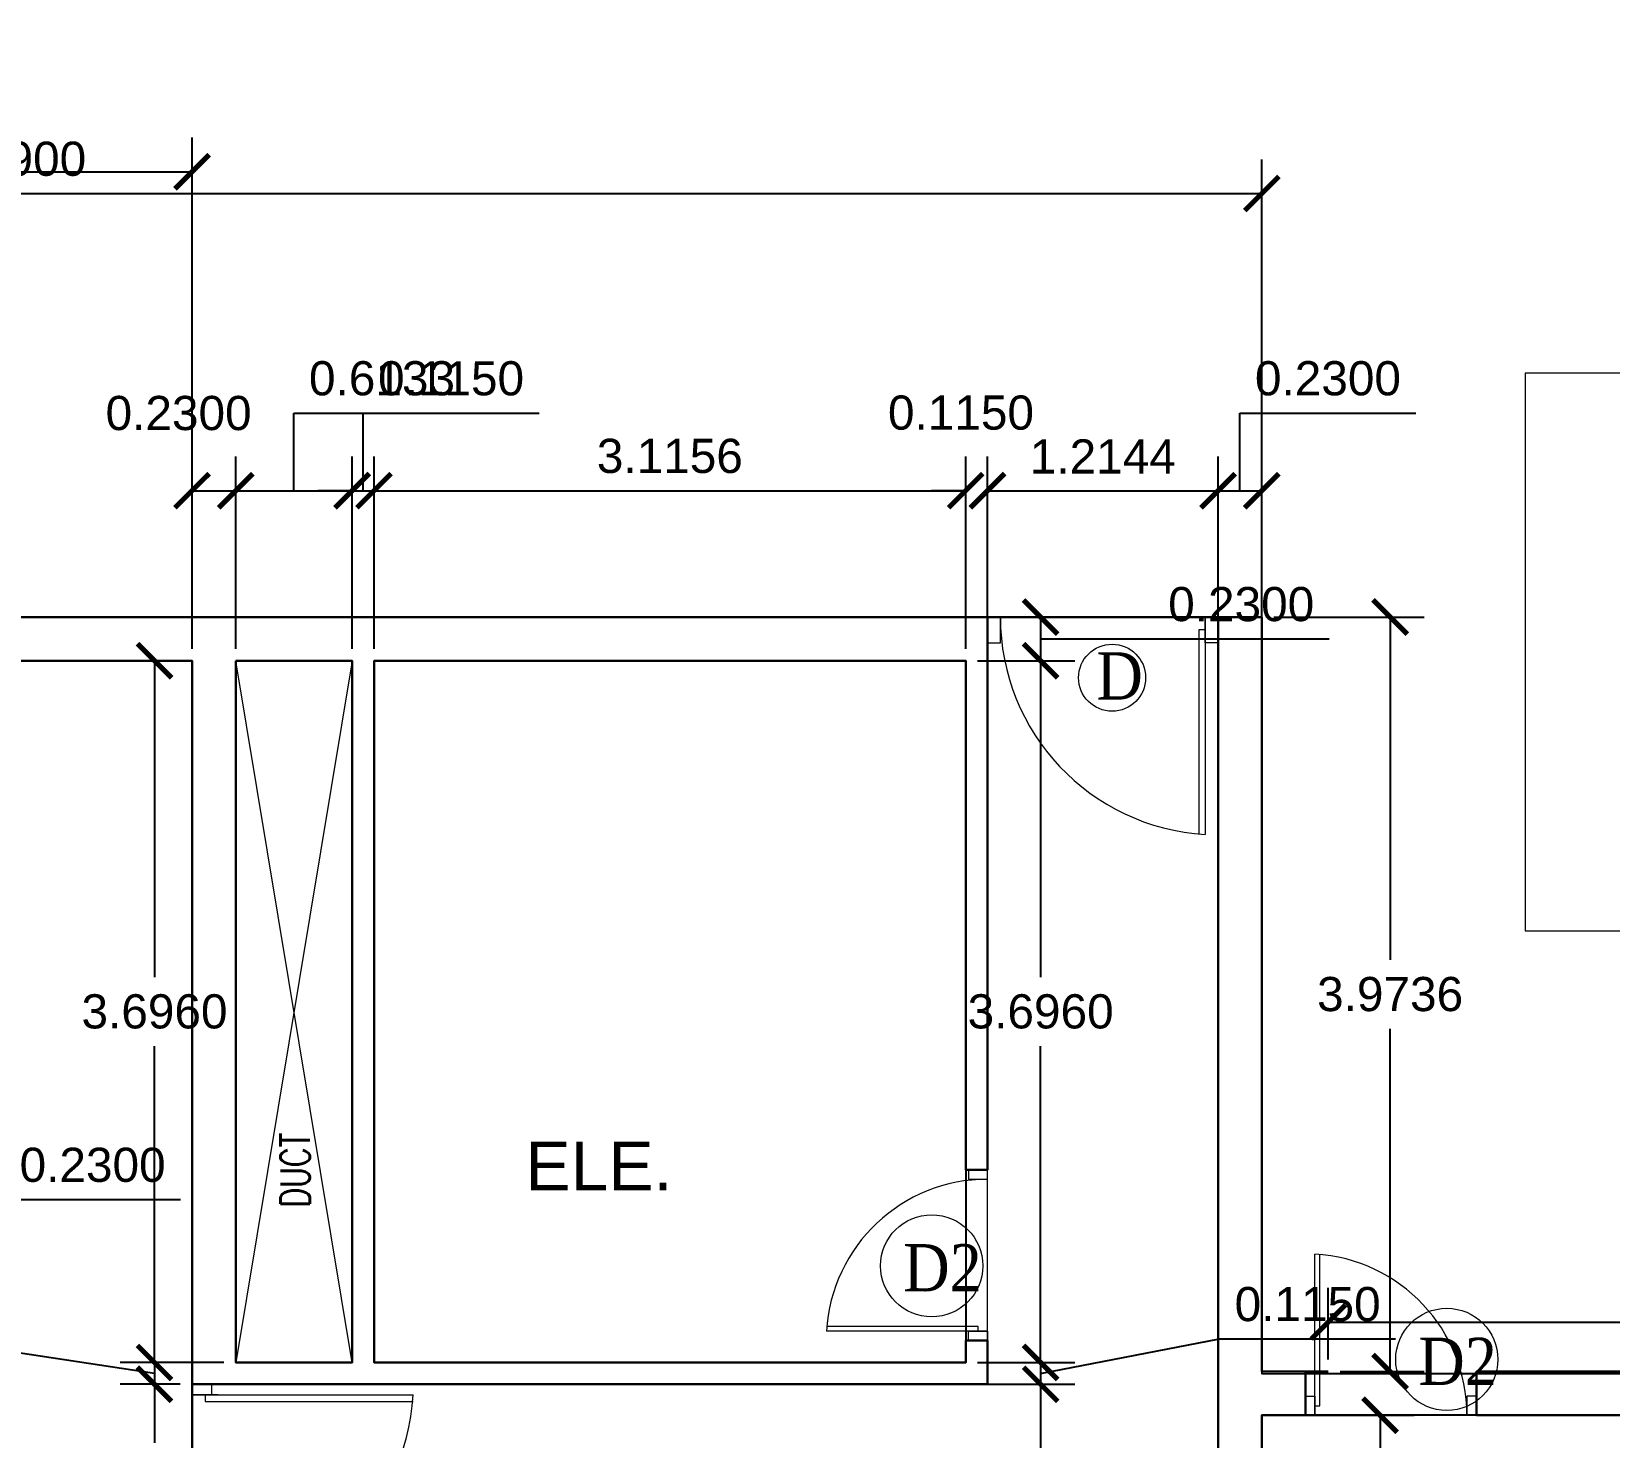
# Model space of a CAD drawing. Header units: metres. Extents: x -1560916 to -1560612, y 43591 to 43809.
# Drawn here: x -1560774.12 to -1560765.81, y 43697.25 to 43704.66 of the extents above; entities that cross this region are included whole.
import ezdxf

# ---------------------------------------------------------------- set-up
doc = ezdxf.new("R2010")
doc.units = ezdxf.units.M
doc.header["$LTSCALE"] = 750
doc.header["$MEASUREMENT"] = 0
doc.header["$PDMODE"] = 35
doc.header["$PDSIZE"] = 50
doc.linetypes.add('HIDDEN2', pattern=[0.1875, 0.125, -0.0625])
doc.layers.get('0').update_dxf_attribs({"lineweight": 5})
doc.layers.get('Defpoints').update_dxf_attribs({"lineweight": 0})
for name, color, linetype, lineweight in [('AR_DIM WRK', 3, 'Continuous', 13), ('AR_DOOR', 32, 'Continuous', 9), ('BLK_1_FLR_1_DRINKING_WATER', 7, 'Continuous', 5), ('ED', 30, 'Continuous', 0), ('hatch', 250, 'Continuous', 5), ('TEXT', 2, 'Continuous', 20), ('TWO WHEELER', 8, 'Continuous', 13), ('wall', 7, 'Continuous', 30)]:
    doc.layers.add(name, color=color, linetype=linetype, lineweight=lineweight)
for name, color, linetype in [('BLK_1_FLR_1_AC_ROOM_1', 117, 'Continuous'), ('BLK_1_FLR_1_BLT_UP_AREA_DEDUCT', 1, 'Continuous'), ('BLK_1_FLR_1_CARPET_AREA', 10, 'Continuous'), ('BLK_1_FLR_1_REGULAR_ROOM_1', 117, 'Continuous'), ('BLK_1_FLR_1_REGULAR_ROOM_2', 117, 'Continuous'), ('GRID1', 8, 'Continuous')]:
    doc.layers.add(name, color=color, linetype=linetype)
doc.styles.add('ROMANS', font='romans__.ttf', dxfattribs={"width": 0.75})
doc.styles.add('RS', font='times.ttf', dxfattribs={"width": 0.75})
doc.styles.add('RS1', font='romans.shx', dxfattribs={"width": 0.75})
doc.styles.get("Standard").update_dxf_attribs({"font": 'arial.ttf'})
doc.dimstyles.new('DIM-100', dxfattribs={"dimtxt": 200, "dimasz": 100, "dimexe": 25, "dimexo": 25, "dimgap": 35, "dimtad": 1, "dimdec": 0, "dimrnd": 5, "dimzin": 0, "dimdsep": 46, "dimtxsty": 'RS1', "dimblk": 'ARCHTICK', "dimcen": 100, "dimdle": 25, "dimclrd": 8, "dimclre": 8, "dimclrt": 4, "dimadec": 0, "dimazin": 0, "dimtfac": 0.5, "dimtdec": 0, "dimtmove": 1, "dimatfit": 0, "dimfxl": 75, "dimfrac": 1, "dimtolj": 1, "dimtzin": 0, "dimarcsym": 2})
doc.dimstyles.get("Standard").update_dxf_attribs({"dimtxt": 0.18, "dimasz": 0.18, "dimexe": 0.18, "dimexo": 0.0625, "dimgap": 0.09, "dimtad": 1, "dimtih": 1, "dimtoh": 1, "dimdec": 4, "dimzin": 0, "dimdsep": 46, "dimtxsty": 'Standard', "dimblk": 'ARCHTICK', "dimcen": 0.09, "dimadec": 0, "dimazin": 0, "dimtfac": 1, "dimtdec": 4, "dimtofl": 0, "dimtmove": 0, "dimatfit": 3, "dimldrblk": 'ARCHTICK', "dimfxl": 1, "dimtolj": 1, "dimtzin": 0, "dimarcsym": 0})

# ---------------------------------------------------------------- blocks, each defined once
blk = doc.blocks.new('D2')
at = {"layer": 'AR_DOOR', "ltscale": 20}
for p, q in [((148052, 37102), (148152, 37102)), ((148052, 37052), (148052, 37102)), ((148052, 37102), (148052, 36202)), ((148152, 37102), (148152, 37052)), ((148152, 37052), (148052, 37052)), ((148052, 37052), (148900.5, 37052)), ((148102, 37052), (148102, 37027)), ((148102, 37027), (148900.5, 37027)), ((148152, 36252), (148052, 36252)), ((148152, 36202), (148152, 36252)), ((148052, 36202), (148152, 36202))]:
    blk.add_line(p, q, dxfattribs=at)
blk.add_arc((148052, 37102), 850, 270, 356.62771, dxfattribs=at)
blk = doc.blocks.new('_ArchTick')
at = {"color": 0, "linetype": 'ByBlock', "const_width": 0.15}
blk.add_lwpolyline([(-0.5, -0.5), (0.5, 0.5)], dxfattribs=at)
blk = doc.blocks.new('*D182')
at = {"layer": 'Defpoints', "color": 0, "transparency": 16777216}
for p in [(-1560773.2733, 43703.9212), (-1560780.7, 43701.3456), (-1560773.2733, 43701.3456)]:
    blk.add_point(p, dxfattribs=at)
at = {"layer": 'ED', "color": 0, "lineweight": -2, "transparency": 16777216}
for p, q in [((-1560780.7, 43701.4081), (-1560780.7, 43704.1012)), ((-1560773.2733, 43701.4081), (-1560773.2733, 43704.1012)), ((-1560780.7, 43703.9212), (-1560773.2733, 43703.9212))]:
    blk.add_line(p, q, dxfattribs=at)
at = {"layer": 'ED', "color": 0, "lineweight": -2, "transparency": 16777216, "xscale": 0.18, "yscale": 0.18, "zscale": 0.18, "rotation": 180}
blk.add_blockref('_ArchTick', (-1560780.7, 43703.9212), dxfattribs=at)
at = {"layer": 'ED', "color": 0, "lineweight": -2, "transparency": 16777216, "xscale": 0.18, "yscale": 0.18, "zscale": 0.18}
blk.add_blockref('_ArchTick', (-1560773.2733, 43703.9212), dxfattribs=at)
at = {"layer": 'ED', "color": 0, "transparency": 16777216, "insert": (-1560776.9867, 43704.1031), "char_height": 0.18, "attachment_point": 5}
blk.add_mtext('\\A1;7.4267', dxfattribs=at)
blk = doc.blocks.new('*D183')
at = {"layer": 'Defpoints', "color": 0, "transparency": 16777216}
for p in [(-1560773.0433, 43702.2412), (-1560773.2733, 43701.3456), (-1560773.0433, 43701.3456)]:
    blk.add_point(p, dxfattribs=at)
at = {"layer": 'ED', "color": 0, "lineweight": -2, "transparency": 16777216}
for p, q in [((-1560773.2733, 43701.4081), (-1560773.2733, 43702.4212)), ((-1560773.0433, 43701.4081), (-1560773.0433, 43702.4212)), ((-1560773.2733, 43702.2412), (-1560773.0433, 43702.2412))]:
    blk.add_line(p, q, dxfattribs=at)
at = {"layer": 'ED', "color": 0, "lineweight": -2, "transparency": 16777216, "xscale": 0.18, "yscale": 0.18, "zscale": 0.18, "rotation": 180}
blk.add_blockref('_ArchTick', (-1560773.2733, 43702.2412), dxfattribs=at)
at = {"layer": 'ED', "color": 0, "lineweight": -2, "transparency": 16777216, "xscale": 0.18, "yscale": 0.18, "zscale": 0.18}
blk.add_blockref('_ArchTick', (-1560773.0433, 43702.2412), dxfattribs=at)
at = {"layer": 'ED', "color": 0, "transparency": 16777216, "insert": (-1560773.344, 43702.6491), "char_height": 0.18, "attachment_point": 5}
blk.add_mtext('\\A1;0.2300', dxfattribs=at)
blk = doc.blocks.new('*D184')
at = {"layer": 'Defpoints', "color": 0, "transparency": 16777216}
for p in [(-1560772.43, 43702.2412), (-1560773.0433, 43701.3456), (-1560772.43, 43701.3456)]:
    blk.add_point(p, dxfattribs=at)
at = {"layer": 'ED', "color": 0, "lineweight": -2, "transparency": 16777216}
for p, q in [((-1560772.7367, 43702.2412), (-1560772.7367, 43702.6502)), ((-1560772.7367, 43702.6502), (-1560771.8094, 43702.6502)), ((-1560773.0433, 43701.4081), (-1560773.0433, 43702.4212)), ((-1560772.43, 43701.4081), (-1560772.43, 43702.4212)), ((-1560773.0433, 43702.2412), (-1560772.43, 43702.2412))]:
    blk.add_line(p, q, dxfattribs=at)
at = {"layer": 'ED', "color": 0, "lineweight": -2, "transparency": 16777216, "xscale": 0.18, "yscale": 0.18, "zscale": 0.18, "rotation": 180}
blk.add_blockref('_ArchTick', (-1560773.0433, 43702.2412), dxfattribs=at)
at = {"layer": 'ED', "color": 0, "lineweight": -2, "transparency": 16777216, "xscale": 0.18, "yscale": 0.18, "zscale": 0.18}
blk.add_blockref('_ArchTick', (-1560772.43, 43702.2412), dxfattribs=at)
at = {"layer": 'ED', "color": 0, "transparency": 16777216, "insert": (-1560772.273, 43702.8321), "char_height": 0.18, "attachment_point": 5}
blk.add_mtext('\\A1;0.6133', dxfattribs=at)
blk = doc.blocks.new('*D185')
at = {"layer": 'Defpoints', "color": 0, "transparency": 16777216}
for p in [(-1560772.315, 43702.2412), (-1560772.43, 43701.3456), (-1560772.315, 43701.3456)]:
    blk.add_point(p, dxfattribs=at)
at = {"layer": 'ED', "color": 0, "lineweight": -2, "transparency": 16777216}
for p, q in [((-1560772.3725, 43702.2412), (-1560772.3725, 43702.65)), ((-1560772.3725, 43702.65), (-1560771.4458, 43702.65)), ((-1560772.43, 43701.4081), (-1560772.43, 43702.4212)), ((-1560772.315, 43701.4081), (-1560772.315, 43702.4212)), ((-1560772.43, 43702.2412), (-1560772.61, 43702.2412)), ((-1560772.43, 43702.2412), (-1560772.315, 43702.2412)), ((-1560772.315, 43702.2412), (-1560772.135, 43702.2412))]:
    blk.add_line(p, q, dxfattribs=at)
at = {"layer": 'ED', "color": 0, "lineweight": -2, "transparency": 16777216, "xscale": 0.18, "yscale": 0.18, "zscale": 0.18}
blk.add_blockref('_ArchTick', (-1560772.43, 43702.2412), dxfattribs=at)
at = {"layer": 'ED', "color": 0, "lineweight": -2, "transparency": 16777216, "xscale": 0.18, "yscale": 0.18, "zscale": 0.18, "rotation": 180}
blk.add_blockref('_ArchTick', (-1560772.315, 43702.2412), dxfattribs=at)
at = {"layer": 'ED', "color": 0, "transparency": 16777216, "insert": (-1560771.9092, 43702.8319), "char_height": 0.18, "attachment_point": 5}
blk.add_mtext('\\A1;0.1150', dxfattribs=at)
blk = doc.blocks.new('*D186')
at = {"layer": 'Defpoints', "color": 0, "transparency": 16777216}
for p in [(-1560769.1994, 43702.2412), (-1560772.315, 43701.3456), (-1560769.1994, 43701.3456)]:
    blk.add_point(p, dxfattribs=at)
at = {"layer": 'ED', "color": 0, "lineweight": -2, "transparency": 16777216}
for p, q in [((-1560772.315, 43701.4081), (-1560772.315, 43702.4212)), ((-1560769.1994, 43701.4081), (-1560769.1994, 43702.4212)), ((-1560772.315, 43702.2412), (-1560769.1994, 43702.2412))]:
    blk.add_line(p, q, dxfattribs=at)
at = {"layer": 'ED', "color": 0, "lineweight": -2, "transparency": 16777216, "xscale": 0.18, "yscale": 0.18, "zscale": 0.18, "rotation": 180}
blk.add_blockref('_ArchTick', (-1560772.315, 43702.2412), dxfattribs=at)
at = {"layer": 'ED', "color": 0, "lineweight": -2, "transparency": 16777216, "xscale": 0.18, "yscale": 0.18, "zscale": 0.18}
blk.add_blockref('_ArchTick', (-1560769.1994, 43702.2412), dxfattribs=at)
at = {"layer": 'ED', "color": 0, "transparency": 16777216, "insert": (-1560770.7572, 43702.4232), "char_height": 0.18, "attachment_point": 5}
blk.add_mtext('\\A1;3.1156', dxfattribs=at)
blk = doc.blocks.new('*D187')
at = {"layer": 'Defpoints', "color": 0, "transparency": 16777216}
for p in [(-1560769.0844, 43702.2412), (-1560769.1994, 43701.3456), (-1560769.0844, 43701.3456)]:
    blk.add_point(p, dxfattribs=at)
at = {"layer": 'ED', "color": 0, "lineweight": -2, "transparency": 16777216}
for p, q in [((-1560769.1994, 43701.4081), (-1560769.1994, 43702.4212)), ((-1560769.0844, 43701.4081), (-1560769.0844, 43702.4212)), ((-1560769.1994, 43702.2412), (-1560769.3794, 43702.2412)), ((-1560769.0844, 43702.2412), (-1560768.9044, 43702.2412))]:
    blk.add_line(p, q, dxfattribs=at)
at = {"layer": 'ED', "color": 0, "lineweight": -2, "transparency": 16777216, "xscale": 0.18, "yscale": 0.18, "zscale": 0.18}
blk.add_blockref('_ArchTick', (-1560769.1994, 43702.2412), dxfattribs=at)
at = {"layer": 'ED', "color": 0, "lineweight": -2, "transparency": 16777216, "xscale": 0.18, "yscale": 0.18, "zscale": 0.18, "rotation": 180}
blk.add_blockref('_ArchTick', (-1560769.0844, 43702.2412), dxfattribs=at)
at = {"layer": 'ED', "color": 0, "transparency": 16777216, "insert": (-1560769.2242, 43702.6514), "char_height": 0.18, "attachment_point": 5}
blk.add_mtext('\\A1;0.1150', dxfattribs=at)
blk = doc.blocks.new('*D188')
at = {"layer": 'Defpoints', "color": 0, "transparency": 16777216}
for p in [(-1560767.87, 43702.2412), (-1560769.0844, 43701.3456), (-1560767.87, 43701.3456)]:
    blk.add_point(p, dxfattribs=at)
at = {"layer": 'ED', "color": 0, "lineweight": -2, "transparency": 16777216}
for p, q in [((-1560769.0844, 43701.4081), (-1560769.0844, 43702.4212)), ((-1560767.87, 43701.4081), (-1560767.87, 43702.4212)), ((-1560769.0844, 43702.2412), (-1560767.87, 43702.2412))]:
    blk.add_line(p, q, dxfattribs=at)
at = {"layer": 'ED', "color": 0, "lineweight": -2, "transparency": 16777216, "xscale": 0.18, "yscale": 0.18, "zscale": 0.18, "rotation": 180}
blk.add_blockref('_ArchTick', (-1560769.0844, 43702.2412), dxfattribs=at)
at = {"layer": 'ED', "color": 0, "lineweight": -2, "transparency": 16777216, "xscale": 0.18, "yscale": 0.18, "zscale": 0.18}
blk.add_blockref('_ArchTick', (-1560767.87, 43702.2412), dxfattribs=at)
at = {"layer": 'ED', "color": 0, "transparency": 16777216, "insert": (-1560768.4772, 43702.4216), "char_height": 0.18, "attachment_point": 5}
blk.add_mtext('\\A1;1.2144', dxfattribs=at)
blk = doc.blocks.new('*D189')
at = {"layer": 'Defpoints', "color": 0, "transparency": 16777216}
for p in [(-1560767.64, 43702.2412), (-1560767.64, 43701.5756), (-1560767.87, 43701.3456)]:
    blk.add_point(p, dxfattribs=at)
at = {"layer": 'ED', "color": 0, "lineweight": -2, "transparency": 16777216}
for p, q in [((-1560767.755, 43702.2412), (-1560767.755, 43702.6502)), ((-1560767.755, 43702.6502), (-1560766.8283, 43702.6502)), ((-1560767.87, 43701.4081), (-1560767.87, 43702.4212)), ((-1560767.64, 43701.6381), (-1560767.64, 43702.4212)), ((-1560767.87, 43702.2412), (-1560767.64, 43702.2412))]:
    blk.add_line(p, q, dxfattribs=at)
at = {"layer": 'ED', "color": 0, "lineweight": -2, "transparency": 16777216, "xscale": 0.18, "yscale": 0.18, "zscale": 0.18, "rotation": 180}
blk.add_blockref('_ArchTick', (-1560767.87, 43702.2412), dxfattribs=at)
at = {"layer": 'ED', "color": 0, "lineweight": -2, "transparency": 16777216, "xscale": 0.18, "yscale": 0.18, "zscale": 0.18}
blk.add_blockref('_ArchTick', (-1560767.64, 43702.2412), dxfattribs=at)
at = {"layer": 'ED', "color": 0, "transparency": 16777216, "insert": (-1560767.2917, 43702.8321), "char_height": 0.18, "attachment_point": 5}
blk.add_mtext('\\A1;0.2300', dxfattribs=at)
blk = doc.blocks.new('*D190')
at = {"layer": 'Defpoints', "color": 0, "transparency": 16777216}
for p in [(-1560767.64, 43703.8062), (-1560780.93, 43701.4606), (-1560767.64, 43701.4606)]:
    blk.add_point(p, dxfattribs=at)
at = {"layer": 'ED', "color": 0, "lineweight": -2, "transparency": 16777216}
for p, q in [((-1560780.93, 43701.5231), (-1560780.93, 43703.9862)), ((-1560767.64, 43701.5231), (-1560767.64, 43703.9862)), ((-1560780.93, 43703.8062), (-1560767.64, 43703.8062))]:
    blk.add_line(p, q, dxfattribs=at)
at = {"layer": 'ED', "color": 0, "lineweight": -2, "transparency": 16777216, "xscale": 0.18, "yscale": 0.18, "zscale": 0.18, "rotation": 180}
blk.add_blockref('_ArchTick', (-1560780.93, 43703.8062), dxfattribs=at)
at = {"layer": 'ED', "color": 0, "lineweight": -2, "transparency": 16777216, "xscale": 0.18, "yscale": 0.18, "zscale": 0.18}
blk.add_blockref('_ArchTick', (-1560767.64, 43703.8062), dxfattribs=at)
at = {"layer": 'ED', "color": 0, "transparency": 16777216, "insert": (-1560774.285, 43703.9881), "char_height": 0.18, "attachment_point": 5}
blk.add_mtext('\\A1;13.2900', dxfattribs=at)
blk = doc.blocks.new('*D250')
at = {"layer": 'Defpoints', "color": 0, "transparency": 16777216}
for p in [(-1560767.64, 43701.5756), (-1560767.29, 43697.602), (-1560766.9644, 43697.602)]:
    blk.add_point(p, dxfattribs=at)
at = {"layer": 'ED', "color": 0, "lineweight": -2, "transparency": 16777216}
for p, q in [((-1560767.5775, 43701.5756), (-1560766.7844, 43701.5756)), ((-1560766.9644, 43701.5756), (-1560766.9644, 43699.7708)), ((-1560766.9644, 43697.602), (-1560766.9644, 43699.4069)), ((-1560767.2275, 43697.602), (-1560766.7844, 43697.602))]:
    blk.add_line(p, q, dxfattribs=at)
at = {"layer": 'ED', "color": 0, "lineweight": -2, "transparency": 16777216, "xscale": 0.18, "yscale": 0.18, "zscale": 0.18}
for p, rotation in [((-1560766.9644, 43701.5756), 90), ((-1560766.9644, 43697.602), 270)]:
    blk.add_blockref('_ArchTick', p, dxfattribs=dict(at, rotation=rotation))
at = {"layer": 'ED', "color": 0, "transparency": 16777216, "insert": (-1560766.9644, 43699.5888), "char_height": 0.18, "attachment_point": 5}
blk.add_mtext('\\A1;3.9736', dxfattribs=at)
blk = doc.blocks.new('*D251')
at = {"layer": 'Defpoints', "color": 0, "transparency": 16777216}
for p in [(-1560762.8937, 43697.8627), (-1560767.29, 43697.602), (-1560762.8937, 43697.602)]:
    blk.add_point(p, dxfattribs=at)
at = {"layer": 'ED', "color": 0, "lineweight": -2, "transparency": 16777216}
for p, q in [((-1560767.29, 43697.6645), (-1560767.29, 43698.0427)), ((-1560762.8937, 43697.6645), (-1560762.8937, 43698.0427)), ((-1560767.29, 43697.8627), (-1560762.8937, 43697.8627))]:
    blk.add_line(p, q, dxfattribs=at)
at = {"layer": 'ED', "color": 0, "lineweight": -2, "transparency": 16777216, "xscale": 0.18, "yscale": 0.18, "zscale": 0.18, "rotation": 180}
blk.add_blockref('_ArchTick', (-1560767.29, 43697.8627), dxfattribs=at)
at = {"layer": 'ED', "color": 0, "lineweight": -2, "transparency": 16777216, "xscale": 0.18, "yscale": 0.18, "zscale": 0.18}
blk.add_blockref('_ArchTick', (-1560762.8937, 43697.8627), dxfattribs=at)
at = {"layer": 'ED', "color": 0, "transparency": 16777216, "insert": (-1560765.0919, 43698.0446), "char_height": 0.18, "attachment_point": 5}
blk.add_mtext('\\A1;4.3962', dxfattribs=at)
blk = doc.blocks.new('*D270')
at = {"layer": 'Defpoints', "color": 0, "transparency": 16777216}
for p in [(-1560775.1467, 43698.6226), (-1560774.853, 43698.6226), (-1560775.3767, 43698.3926)]:
    blk.add_point(p, dxfattribs=at)
at = {"layer": 'ED', "color": 0, "lineweight": -2, "transparency": 16777216}
for p, q in [((-1560775.0842, 43698.6226), (-1560774.673, 43698.6226)), ((-1560774.853, 43698.3926), (-1560774.853, 43698.6226)), ((-1560774.853, 43698.5076), (-1560774.2601, 43698.5076)), ((-1560774.2601, 43698.5076), (-1560773.3335, 43698.5076)), ((-1560775.3142, 43698.3926), (-1560774.673, 43698.3926))]:
    blk.add_line(p, q, dxfattribs=at)
at = {"layer": 'ED', "color": 0, "lineweight": -2, "transparency": 16777216, "xscale": 0.18, "yscale": 0.18, "zscale": 0.18}
for p, rotation in [((-1560774.853, 43698.6226), 90), ((-1560774.853, 43698.3926), 270)]:
    blk.add_blockref('_ArchTick', p, dxfattribs=dict(at, rotation=rotation))
at = {"layer": 'ED', "color": 0, "transparency": 16777216, "insert": (-1560773.7968, 43698.6895), "char_height": 0.18, "attachment_point": 5}
blk.add_mtext('\\A1;0.2300', dxfattribs=at)
blk = doc.blocks.new('*D277')
at = {"layer": 'Defpoints', "color": 0, "transparency": 16777216}
for p in [(-1560773.2733, 43701.3456), (-1560773.4709, 43697.6496), (-1560773.0433, 43697.6496)]:
    blk.add_point(p, dxfattribs=at)
at = {"layer": 'ED', "color": 0, "lineweight": -2, "transparency": 16777216}
for p, q in [((-1560773.3358, 43701.3456), (-1560773.6509, 43701.3456)), ((-1560773.4709, 43701.3456), (-1560773.4709, 43699.6796)), ((-1560773.4709, 43697.6496), (-1560773.4709, 43699.3156)), ((-1560773.1058, 43697.6496), (-1560773.6509, 43697.6496))]:
    blk.add_line(p, q, dxfattribs=at)
at = {"layer": 'ED', "color": 0, "lineweight": -2, "transparency": 16777216, "xscale": 0.18, "yscale": 0.18, "zscale": 0.18}
for p, rotation in [((-1560773.4709, 43701.3456), 90), ((-1560773.4709, 43697.6496), 270)]:
    blk.add_blockref('_ArchTick', p, dxfattribs=dict(at, rotation=rotation))
at = {"layer": 'ED', "color": 0, "transparency": 16777216, "insert": (-1560773.4709, 43699.4976), "char_height": 0.18, "attachment_point": 5}
blk.add_mtext('\\A1;3.6960', dxfattribs=at)
blk = doc.blocks.new('*D278')
at = {"layer": 'Defpoints', "color": 0, "transparency": 16777216}
for p in [(-1560773.0433, 43697.6496), (-1560773.4709, 43697.5346), (-1560773.2733, 43697.5346)]:
    blk.add_point(p, dxfattribs=at)
at = {"layer": 'ED', "color": 0, "lineweight": -2, "transparency": 16777216}
for p, q in [((-1560774.6797, 43697.774), (-1560775.6063, 43697.774)), ((-1560773.4709, 43697.5921), (-1560774.6797, 43697.774)), ((-1560773.4709, 43697.6496), (-1560773.4709, 43697.8296)), ((-1560773.1058, 43697.6496), (-1560773.6509, 43697.6496)), ((-1560773.4709, 43697.6496), (-1560773.4709, 43697.5346)), ((-1560773.3358, 43697.5346), (-1560773.6509, 43697.5346)), ((-1560773.4709, 43697.5346), (-1560773.4709, 43697.3546))]:
    blk.add_line(p, q, dxfattribs=at)
at = {"layer": 'ED', "color": 0, "lineweight": -2, "transparency": 16777216, "xscale": 0.18, "yscale": 0.18, "zscale": 0.18}
for p, rotation in [((-1560773.4709, 43697.6496), 270), ((-1560773.4709, 43697.5346), 90)]:
    blk.add_blockref('_ArchTick', p, dxfattribs=dict(at, rotation=rotation))
at = {"layer": 'ED', "color": 0, "transparency": 16777216, "insert": (-1560775.143, 43697.9559), "char_height": 0.18, "attachment_point": 5}
blk.add_mtext('\\A1;0.1150', dxfattribs=at)
blk = doc.blocks.new('*D279')
at = {"layer": 'Defpoints', "color": 0, "transparency": 16777216}
for p in [(-1560773.2733, 43697.5346), (-1560773.4709, 43696.5526), (-1560773.2733, 43696.5526)]:
    blk.add_point(p, dxfattribs=at)
at = {"layer": 'ED', "color": 0, "lineweight": -2, "transparency": 16777216}
for p, q in [((-1560773.3358, 43697.5346), (-1560773.6509, 43697.5346)), ((-1560773.4709, 43697.5346), (-1560773.4709, 43697.2255)), ((-1560773.4709, 43696.5526), (-1560773.4709, 43696.8617)), ((-1560773.3358, 43696.5526), (-1560773.6509, 43696.5526))]:
    blk.add_line(p, q, dxfattribs=at)
at = {"layer": 'ED', "color": 0, "lineweight": -2, "transparency": 16777216, "xscale": 0.18, "yscale": 0.18, "zscale": 0.18}
for p, rotation in [((-1560773.4709, 43697.5346), 90), ((-1560773.4709, 43696.5526), 270)]:
    blk.add_blockref('_ArchTick', p, dxfattribs=dict(at, rotation=rotation))
at = {"layer": 'ED', "color": 0, "transparency": 16777216, "insert": (-1560773.4709, 43697.0436), "char_height": 0.18, "attachment_point": 5}
blk.add_mtext('\\A1;0.9820', dxfattribs=at)
blk = doc.blocks.new('*D295')
at = {"layer": 'Defpoints', "color": 0, "transparency": 16777216}
for p in [(-1560767.64, 43697.372), (-1560767.0173, 43697.372), (-1560767.87, 43695.2773)]:
    blk.add_point(p, dxfattribs=at)
at = {"layer": 'ED', "color": 0, "lineweight": -2, "transparency": 16777216}
for p, q in [((-1560767.5775, 43697.372), (-1560766.8373, 43697.372)), ((-1560767.0173, 43697.372), (-1560767.0173, 43696.5065)), ((-1560767.0173, 43695.2773), (-1560767.0173, 43696.1427)), ((-1560767.8075, 43695.2773), (-1560766.8373, 43695.2773))]:
    blk.add_line(p, q, dxfattribs=at)
at = {"layer": 'ED', "color": 0, "lineweight": -2, "transparency": 16777216, "xscale": 0.18, "yscale": 0.18, "zscale": 0.18}
for p, rotation in [((-1560767.0173, 43697.372), 90), ((-1560767.0173, 43695.2773), 270)]:
    blk.add_blockref('_ArchTick', p, dxfattribs=dict(at, rotation=rotation))
at = {"layer": 'ED', "color": 0, "transparency": 16777216, "insert": (-1560767.0173, 43696.3246), "char_height": 0.18, "attachment_point": 5}
blk.add_mtext('\\A1;2.0947', dxfattribs=at)
blk = doc.blocks.new('*D296')
at = {"layer": 'Defpoints', "color": 0, "transparency": 16777216}
for p in [(-1560769.0844, 43701.5756), (-1560769.1994, 43701.3456), (-1560768.8047, 43701.3456)]:
    blk.add_point(p, dxfattribs=at)
at = {"layer": 'ED', "color": 0, "lineweight": -2, "transparency": 16777216}
for p, q in [((-1560769.0219, 43701.5756), (-1560768.6247, 43701.5756)), ((-1560768.8047, 43701.5756), (-1560768.8047, 43701.3456)), ((-1560768.8047, 43701.4606), (-1560768.2118, 43701.4606)), ((-1560768.2118, 43701.4606), (-1560767.2852, 43701.4606)), ((-1560769.1369, 43701.3456), (-1560768.6247, 43701.3456))]:
    blk.add_line(p, q, dxfattribs=at)
at = {"layer": 'ED', "color": 0, "lineweight": -2, "transparency": 16777216, "xscale": 0.18, "yscale": 0.18, "zscale": 0.18}
for p, rotation in [((-1560768.8047, 43701.5756), 90), ((-1560768.8047, 43701.3456), 270)]:
    blk.add_blockref('_ArchTick', p, dxfattribs=dict(at, rotation=rotation))
at = {"layer": 'ED', "color": 0, "transparency": 16777216, "insert": (-1560767.7485, 43701.6426), "char_height": 0.18, "attachment_point": 5}
blk.add_mtext('\\A1;0.2300', dxfattribs=at)
blk = doc.blocks.new('*D297')
at = {"layer": 'Defpoints', "color": 0, "transparency": 16777216}
for p in [(-1560769.1994, 43701.3456), (-1560769.1994, 43697.6496), (-1560768.8047, 43697.6496)]:
    blk.add_point(p, dxfattribs=at)
at = {"layer": 'ED', "color": 0, "lineweight": -2, "transparency": 16777216}
for p, q in [((-1560769.1369, 43701.3456), (-1560768.6247, 43701.3456)), ((-1560768.8047, 43701.3456), (-1560768.8047, 43699.6796)), ((-1560768.8047, 43697.6496), (-1560768.8047, 43699.3156)), ((-1560769.1369, 43697.6496), (-1560768.6247, 43697.6496))]:
    blk.add_line(p, q, dxfattribs=at)
at = {"layer": 'ED', "color": 0, "lineweight": -2, "transparency": 16777216, "xscale": 0.18, "yscale": 0.18, "zscale": 0.18}
for p, rotation in [((-1560768.8047, 43701.3456), 90), ((-1560768.8047, 43697.6496), 270)]:
    blk.add_blockref('_ArchTick', p, dxfattribs=dict(at, rotation=rotation))
at = {"layer": 'ED', "color": 0, "transparency": 16777216, "insert": (-1560768.8047, 43699.4976), "char_height": 0.18, "attachment_point": 5}
blk.add_mtext('\\A1;3.6960', dxfattribs=at)
blk = doc.blocks.new('*D298')
at = {"layer": 'Defpoints', "color": 0, "transparency": 16777216}
for p in [(-1560769.1994, 43697.6496), (-1560769.1994, 43697.5346), (-1560768.8047, 43697.5346)]:
    blk.add_point(p, dxfattribs=at)
at = {"layer": 'ED', "color": 0, "lineweight": -2, "transparency": 16777216}
for p, q in [((-1560768.8047, 43697.6496), (-1560768.8047, 43697.8296)), ((-1560768.8047, 43697.5921), (-1560767.862, 43697.774)), ((-1560767.862, 43697.774), (-1560766.9354, 43697.774)), ((-1560769.1369, 43697.6496), (-1560768.6247, 43697.6496)), ((-1560768.8047, 43697.6496), (-1560768.8047, 43697.5346)), ((-1560769.1369, 43697.5346), (-1560768.6247, 43697.5346)), ((-1560768.8047, 43697.5346), (-1560768.8047, 43697.3546))]:
    blk.add_line(p, q, dxfattribs=at)
at = {"layer": 'ED', "color": 0, "lineweight": -2, "transparency": 16777216, "xscale": 0.18, "yscale": 0.18, "zscale": 0.18}
for p, rotation in [((-1560768.8047, 43697.6496), 270), ((-1560768.8047, 43697.5346), 90)]:
    blk.add_blockref('_ArchTick', p, dxfattribs=dict(at, rotation=rotation))
at = {"layer": 'ED', "color": 0, "transparency": 16777216, "insert": (-1560767.3987, 43697.9559), "char_height": 0.18, "attachment_point": 5}
blk.add_mtext('\\A1;0.1150', dxfattribs=at)
blk = doc.blocks.new('*D299')
at = {"layer": 'Defpoints', "color": 0, "transparency": 16777216}
for p in [(-1560769.1994, 43697.5346), (-1560769.5494, 43696.2923), (-1560768.8047, 43696.2923)]:
    blk.add_point(p, dxfattribs=at)
at = {"layer": 'ED', "color": 0, "lineweight": -2, "transparency": 16777216}
for p, q in [((-1560769.1369, 43697.5346), (-1560768.6247, 43697.5346)), ((-1560768.8047, 43697.5346), (-1560768.8047, 43697.0954)), ((-1560768.8047, 43696.2923), (-1560768.8047, 43696.7315)), ((-1560769.4869, 43696.2923), (-1560768.6247, 43696.2923))]:
    blk.add_line(p, q, dxfattribs=at)
at = {"layer": 'ED', "color": 0, "lineweight": -2, "transparency": 16777216, "xscale": 0.18, "yscale": 0.18, "zscale": 0.18}
for p, rotation in [((-1560768.8047, 43697.5346), 90), ((-1560768.8047, 43696.2923), 270)]:
    blk.add_blockref('_ArchTick', p, dxfattribs=dict(at, rotation=rotation))
at = {"layer": 'ED', "color": 0, "transparency": 16777216, "insert": (-1560768.8047, 43696.9134), "char_height": 0.18, "attachment_point": 5}
blk.add_mtext('\\A1;1.2423', dxfattribs=at)

msp = doc.modelspace()

# ---------------------------------------------------------------- linework, layer by layer
at = {"color": 4}
for centre, radius in [((-1560768.42829, 43701.25616), 0.17653), ((-1560769.37826, 43698.1587), 0.269), ((-1560766.66587, 43697.66592), 0.269)]:
    msp.add_circle(centre, radius, dxfattribs=at)
at = {"layer": 'AR_DOOR'}
for p, q in [((-1560767.86999, 43701.57562), (-1560769.08435, 43701.57562)), ((-1560769.08435, 43701.57562), (-1560769.08435, 43701.4407)), ((-1560769.01689, 43701.4407), (-1560769.01689, 43701.57562)), ((-1560767.93745, 43701.4407), (-1560767.93745, 43701.57562)), ((-1560767.93745, 43701.57562), (-1560767.86999, 43701.57562)), ((-1560767.93745, 43701.57562), (-1560767.93745, 43700.43071)), ((-1560767.86999, 43701.57562), (-1560767.86999, 43701.4407)), ((-1560769.08435, 43701.4407), (-1560769.01689, 43701.4407)), ((-1560767.97119, 43701.50816), (-1560767.97119, 43700.4332)), ((-1560767.93745, 43701.50816), (-1560767.97119, 43701.50816)), ((-1560767.86999, 43701.4407), (-1560767.93745, 43701.4407)), ((-1560773.27332, 43697.53458), (-1560773.17119, 43697.53458)), ((-1560773.27332, 43697.53458), (-1560773.27332, 43696.31729)), ((-1560773.27332, 43697.47851), (-1560773.27332, 43697.52708)), ((-1560773.17119, 43697.53458), (-1560773.17119, 43697.47851)), ((-1560773.13619, 43697.47851), (-1560773.27332, 43697.47851)), ((-1560773.27332, 43697.47851), (-1560772.10968, 43697.47851)), ((-1560773.20476, 43697.47851), (-1560773.20476, 43697.44423)), ((-1560773.20476, 43697.44423), (-1560772.10968, 43697.44423))]:
    msp.add_line(p, q, dxfattribs=at)
for centre, radius, start, end in [((-1560767.86999, 43701.57562), 1.1469, 180, 266.627715), ((-1560773.28039, 43697.54599), 1.17265, 270.34506, 356.701335)]:
    msp.add_arc(centre, radius, start, end, dxfattribs=at)
at = {"layer": 'BLK_1_FLR_1_AC_ROOM_1', "color": 2}
msp.add_lwpolyline([(-1560783.83999, 43706.04048), (-1560783.83999, 43695.09258), (-1560783.34999, 43695.09258), (-1560783.34999, 43694.64258), (-1560783.83999, 43694.64258), (-1560783.83999, 43692.04258), (-1560780.92999, 43692.04258), (-1560780.92999, 43701.57562), (-1560767.63999, 43701.57562), (-1560767.63999, 43697.59208), (-1560763.12375, 43697.59208), (-1560763.12375, 43706.04048)], dxfattribs=at)
at = {"layer": 'BLK_1_FLR_1_BLT_UP_AREA_DEDUCT', "color": 20}
msp.add_lwpolyline([(-1560773.04332, 43701.34562), (-1560772.42999, 43701.34562), (-1560772.42999, 43697.64958), (-1560773.04332, 43697.64958)], close=True, dxfattribs=at)
at = {"layer": 'BLK_1_FLR_1_CARPET_AREA', "color": 32}
for points in [[(-1560763.12375, 43706.04048), (-1560763.12375, 43697.602), (-1560766.50999, 43697.602), (-1560766.50999, 43697.372), (-1560763.12375, 43697.372), (-1560763.12375, 43695.24258), (-1560763.46375, 43695.24258), (-1560763.46375, 43694.64258), (-1560763.12375, 43694.64258), (-1560763.12375, 43692.03729), (-1560767.57749, 43692.03729), (-1560767.63999, 43692.03729), (-1560767.63999, 43697.372), (-1560767.40999, 43697.372), (-1560767.40999, 43697.602), (-1560767.63999, 43697.602), (-1560767.63999, 43701.57562), (-1560780.92999, 43701.57562)], [(-1560780.69999, 43701.34562), (-1560779.05666, 43701.34562), (-1560779.05666, 43701.57562), (-1560774.91666, 43701.57562), (-1560774.91666, 43701.34562), (-1560773.27332, 43701.34562), (-1560773.27332, 43692.04258), (-1560780.69999, 43692.04258), (-1560780.69999, 43696.32258), (-1560775.14666, 43696.32258), (-1560775.14666, 43696.55258), (-1560775.14666, 43696.55258), (-1560775.14666, 43698.62258), (-1560775.83666, 43698.62258), (-1560775.83666, 43698.39258), (-1560776.75666, 43698.39258), (-1560776.75666, 43698.62258), (-1560777.90666, 43698.62258), (-1560777.90666, 43698.39258), (-1560778.82666, 43698.39258), (-1560778.82666, 43698.62258), (-1560780.69999, 43698.62258), (-1560780.69999, 43701.34562)]]:
    msp.add_lwpolyline(points, dxfattribs=at)
msp.add_lwpolyline([(-1560773.27332, 43697.53458), (-1560769.08435, 43697.53458), (-1560769.08434, 43697.76458), (-1560769.19935, 43697.76458), (-1560769.19935, 43697.64958), (-1560772.31499, 43697.64958), (-1560772.31499, 43701.34562), (-1560769.19935, 43701.34562), (-1560769.19935, 43698.66458), (-1560769.08435, 43698.66458), (-1560769.08435, 43701.57562), (-1560767.86999, 43701.57562), (-1560767.86999, 43695.27728), (-1560769.32019, 43695.27728), (-1560769.32019, 43695.16228), (-1560770.22019, 43695.16228), (-1560770.22019, 43695.27728), (-1560770.33519, 43695.27728), (-1560770.33519, 43696.17729), (-1560769.43435, 43696.17729), (-1560769.43435, 43696.29229), (-1560773.15832, 43696.29229), (-1560773.15832, 43696.31729), (-1560773.27332, 43696.31729)], close=True, dxfattribs=at)
at = {"layer": 'BLK_1_FLR_1_DRINKING_WATER'}
msp.add_lwpolyline([(-1560766.25287, 43699.92272), (-1560764.73088, 43699.92272), (-1560764.73088, 43702.86017), (-1560766.25287, 43702.86017)], close=True, dxfattribs=at)
at = {"layer": 'BLK_1_FLR_1_REGULAR_ROOM_1', "color": 2}
msp.add_lwpolyline([(-1560763.12375, 43697.372), (-1560767.63999, 43697.372), (-1560767.63999, 43692.03729), (-1560763.12375, 43692.03729), (-1560763.12375, 43694.64258), (-1560763.46375, 43694.64258), (-1560763.46375, 43695.24258), (-1560763.12375, 43695.24258), (-1560763.12375, 43697.372)], dxfattribs=at)
at = {"layer": 'BLK_1_FLR_1_REGULAR_ROOM_2', "color": 2}
msp.add_lwpolyline([(-1560772.31499, 43701.34562), (-1560769.19935, 43701.34562), (-1560769.19935, 43697.64958), (-1560772.31499, 43697.64958)], close=True, dxfattribs=at)
at = {"layer": 'hatch', "linetype": 'HIDDEN2'}
for p, q in [((-1560772.42999, 43697.64958), (-1560773.04332, 43701.34562)), ((-1560772.42999, 43701.34562), (-1560773.04332, 43697.64958))]:
    msp.add_line(p, q, dxfattribs=at)
at = {"layer": 'wall'}
for p, q in [((-1560769.08435, 43701.57562), (-1560774.91666, 43701.57562)), ((-1560769.08435, 43701.34562), (-1560769.08435, 43701.57562)), ((-1560767.86999, 43701.57562), (-1560767.86999, 43695.27728)), ((-1560767.86999, 43701.57562), (-1560767.63999, 43701.57562)), ((-1560767.63999, 43701.57562), (-1560767.63999, 43697.602)), ((-1560773.27332, 43701.34562), (-1560774.91666, 43701.34562)), ((-1560773.27332, 43697.53458), (-1560773.27332, 43701.34562)), ((-1560772.42999, 43701.34562), (-1560773.04332, 43701.34562)), ((-1560773.04332, 43697.64958), (-1560773.04332, 43701.34562)), ((-1560772.42999, 43697.64958), (-1560772.42999, 43701.34562)), ((-1560769.19935, 43701.34562), (-1560772.31499, 43701.34562)), ((-1560772.31499, 43697.64958), (-1560772.31499, 43701.34562)), ((-1560769.19935, 43698.66458), (-1560769.19935, 43701.34562)), ((-1560769.08435, 43698.66458), (-1560769.08435, 43701.34562)), ((-1560769.08435, 43698.66458), (-1560769.19935, 43698.66458)), ((-1560769.08434, 43697.76458), (-1560769.19935, 43697.76458)), ((-1560769.08435, 43697.53458), (-1560769.08434, 43697.76458)), ((-1560773.04332, 43697.64958), (-1560772.42999, 43697.64958)), ((-1560773.27332, 43697.53458), (-1560769.08435, 43697.53458)), ((-1560767.40999, 43697.602), (-1560767.28999, 43697.602)), ((-1560767.40999, 43697.372), (-1560767.40999, 43697.602)), ((-1560762.89375, 43697.602), (-1560766.50999, 43697.602)), ((-1560766.50999, 43697.372), (-1560766.50999, 43697.602)), ((-1560767.63999, 43697.372), (-1560767.63999, 43692.03729)), ((-1560767.40999, 43697.372), (-1560767.63999, 43697.372)), ((-1560762.89375, 43697.372), (-1560766.50999, 43697.372))]:
    msp.add_line(p, q, dxfattribs=at)
msp.add_lwpolyline([(-1560769.19935, 43697.76458), (-1560769.19935, 43697.64958), (-1560772.31499, 43697.64958)], dxfattribs=at)

# ---------------------------------------------------------------- block references
at = {"layer": 'TWO WHEELER', "xscale": 0.001, "yscale": 0.001, "zscale": 0.001}
for p, rotation in [((-1560621.03235, 43734.86658), 180), ((-1560730.30799, 43549.32), 89.99999999999999)]:
    msp.add_blockref('D2', p, dxfattribs=dict(at, rotation=rotation))

# ---------------------------------------------------------------- texts
at = {"color": 4, "insert": (-1560771.13037, 43698.68443), "char_height": 0.255556, "attachment_point": 5}
msp.add_mtext('\\A1;ELE.', dxfattribs=at)
at = {"layer": 'GRID1', "color": 3, "insert": (-1560772.80673, 43698.86059), "char_height": 0.153333, "attachment_point": 3, "rotation": 90, "style": 'ROMANS'}
msp.add_mtext('DUCT', dxfattribs=at)
at = {"layer": 'TEXT', "style": 'RS', "width": 0.9}
for s, height, rotation, p in [('D', 0.24891, 0.038457, (-1560768.51066, 43701.14126)), ('D2', 0.248909, 359.961543, (-1560769.52814, 43698.02419)), ('D2', 0.248909, 359.961543, (-1560766.81575, 43697.53141))]:
    msp.add_text(s, height=height, rotation=rotation, dxfattribs=at).set_placement(p)

# ---------------------------------------------------------------- dimensions: what is measured, and where the dimension line sits
at = {"layer": 'ED'}
for base, p1, p2, picture, middle in [((-1560773.27332, 43703.92124), (-1560780.69999, 43701.34562), (-1560773.27332, 43701.34562), '*D182', (-1560776.98666, 43704.10314)), ((-1560767.63999, 43703.80616), (-1560780.92999, 43701.46062), (-1560767.63999, 43701.46062), '*D190', (-1560774.28499, 43703.98812)), ((-1560772.42999, 43702.24124), (-1560773.04332, 43701.34562), (-1560772.42999, 43701.34562), '*D184', (-1560772.64666, 43702.83213)), ((-1560772.31499, 43702.24124), (-1560772.42999, 43701.34562), (-1560772.31499, 43701.34562), '*D185', (-1560772.28249, 43702.83195)), ((-1560767.63999, 43702.24124), (-1560767.86999, 43701.34562), (-1560767.63999, 43701.57562), '*D189', (-1560767.66499, 43702.83213)), ((-1560769.19935, 43702.24124), (-1560772.31499, 43701.34562), (-1560769.19935, 43701.34562), '*D186', (-1560770.75717, 43702.4232)), ((-1560767.86999, 43702.24124), (-1560769.08435, 43701.34562), (-1560767.86999, 43701.34562), '*D188', (-1560768.47717, 43702.42161)), ((-1560762.89375, 43697.86268), (-1560767.28999, 43697.602), (-1560762.89375, 43697.602), '*D251', (-1560765.09187, 43698.04464))]:
    dim = msp.add_linear_dim(base=base, p1=p1, p2=p2, dimstyle='Standard', override={"dimtmove": 1, "dimfxl": 5}, dxfattribs=at)
    dim.commit()
    dim.dimension.update_dxf_attribs({"geometry": picture, "text_midpoint": middle})
for base, p1, p2, picture, middle in [((-1560773.04332, 43702.24124), (-1560773.27332, 43701.34562), (-1560773.04332, 43701.34562), '*D183', (-1560773.34401, 43702.46713)), ((-1560769.08435, 43702.24124), (-1560769.19935, 43701.34562), (-1560769.08435, 43701.34562), '*D187', (-1560769.22415, 43702.46953))]:
    dim = msp.add_linear_dim(base=base, p1=p1, p2=p2, dimstyle='Standard', override={"dimtmove": 1, "dimfxl": 5}, dxfattribs=at)
    dim.commit()
    dim.dimension.update_dxf_attribs({"geometry": picture, "text_midpoint": middle, "dimtype": 160})
for base, p1, p2, picture, middle in [((-1560768.80465, 43701.34562), (-1560769.08435, 43701.57562), (-1560769.19935, 43701.34562), '*D296', (-1560768.1218, 43701.64259)), ((-1560766.96437, 43697.602), (-1560767.63999, 43701.57562), (-1560767.28999, 43697.602), '*D250', (-1560766.96437, 43699.58881)), ((-1560773.47088, 43697.64958), (-1560773.27332, 43701.34562), (-1560773.04332, 43697.64958), '*D277', (-1560773.47088, 43699.4976)), ((-1560768.80465, 43697.64958), (-1560769.19935, 43701.34562), (-1560769.19935, 43697.64958), '*D297', (-1560768.80465, 43699.4976)), ((-1560774.853, 43698.62258), (-1560775.37666, 43698.39258), (-1560775.14666, 43698.62258), '*D270', (-1560774.17014, 43698.68954)), ((-1560773.47088, 43696.55258), (-1560773.27332, 43697.53458), (-1560773.27332, 43696.55258), '*D279', (-1560773.47088, 43697.04358)), ((-1560768.80465, 43696.29229), (-1560769.19935, 43697.53458), (-1560769.54935, 43696.29229), '*D299', (-1560768.80465, 43696.91343)), ((-1560767.01727, 43697.372), (-1560767.86999, 43695.27728), (-1560767.63999, 43697.372), '*D295', (-1560767.01727, 43696.32464))]:
    dim = msp.add_linear_dim(base=base, p1=p1, p2=p2, angle=90, dimstyle='Standard', override={"dimtmove": 1, "dimfxl": 5}, dxfattribs=at)
    dim.commit()
    dim.dimension.update_dxf_attribs({"geometry": picture, "text_midpoint": middle})
for base, p1, p2, picture, middle in [((-1560773.47088, 43697.53458), (-1560773.04332, 43697.64958), (-1560773.27332, 43697.53458), '*D278', (-1560774.76969, 43697.77398)), ((-1560768.80465, 43697.53458), (-1560769.19935, 43697.64958), (-1560769.19935, 43697.53458), '*D298', (-1560767.77204, 43697.77398))]:
    dim = msp.add_linear_dim(base=base, p1=p1, p2=p2, angle=90, dimstyle='Standard', override={"dimtmove": 1, "dimfxl": 5}, dxfattribs=at)
    dim.commit()
    dim.dimension.update_dxf_attribs({"geometry": picture, "text_midpoint": middle, "dimtype": 160})

# ---------------------------------------------------------------- leaders
at = {"layer": 'AR_DIM WRK', "annotation_type": 0, "has_hookline": 1, "hookline_direction": 1, "text_width": 1.04286}
msp.add_leader([(-1560813.55273, 43692.45799), (-1560813.12632, 43692.96428), (-1560847.77105, 43692.96428)], dimstyle='DIM-100', override={"dimgap": 35, "dimtad": 0}, dxfattribs=at)

doc.saveas('drawing.dxf')
